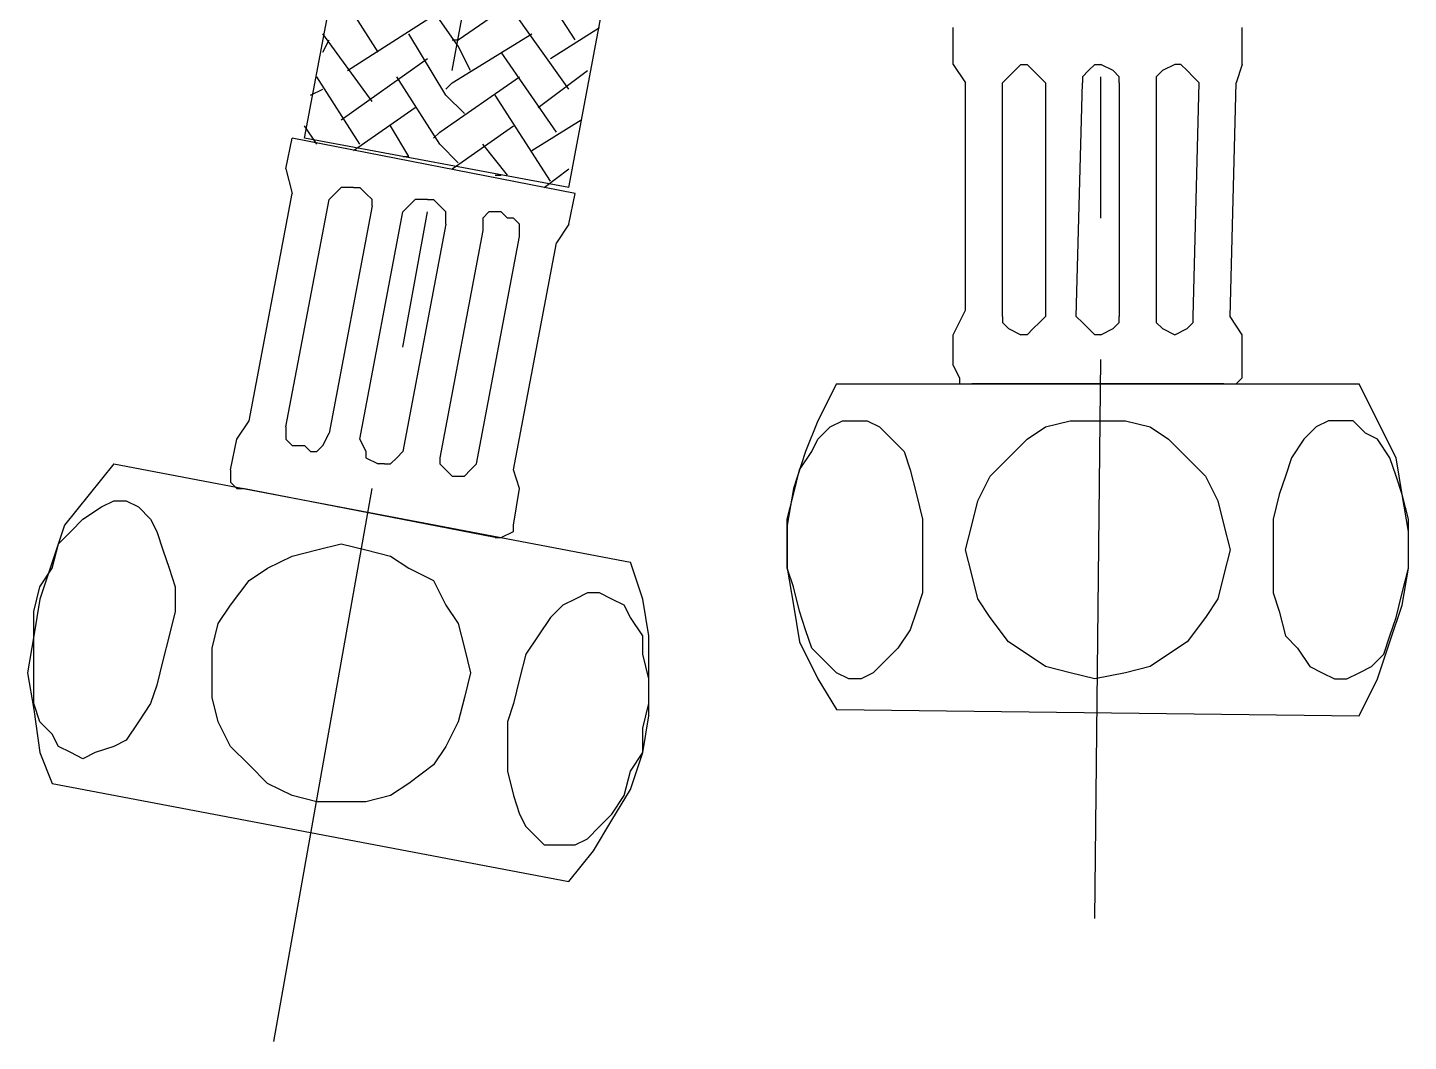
# Model space of a CAD drawing. Header units: millimetres. Extents: x 2041 to 2470, y 3885 to 4533.
# Drawn here: x 2082.7 to 2146, y 3889.1 to 3935.6 of the extents above; entities that cross this region are included whole.
import ezdxf

# ---------------------------------------------------------------- set-up
doc = ezdxf.new("R2010")
doc.units = ezdxf.units.MM

msp = doc.modelspace()

# ---------------------------------------------------------------- linework, layer by layer
for points in [[(2095.408, 3930.56), (2095.408, 3930.56), (2107.535, 3994.846), (2107.535, 3994.846)], [(2107.535, 3928.304), (2107.535, 3928.304), (2119.663, 3992.874), (2119.663, 3992.874)], [(2102.177, 3933.662), (2102.177, 3933.662), (2108.1, 3965.524), (2108.1, 3965.524)], [(2107.818, 3935.071), (2107.818, 3935.071), (2105.279, 3939.018), (2105.279, 3939.018)], [(2098.792, 3934.508), (2098.792, 3934.508), (2096.818, 3937.61), (2096.818, 3937.61)], [(2107.535, 3932.817), (2107.535, 3932.817), (2104.716, 3936.764), (2104.716, 3936.764)], [(2097.383, 3933.662), (2097.383, 3933.662), (2101.331, 3936.199), (2101.331, 3936.199)], [(2098.51, 3932.251), (2098.51, 3932.251), (2096.253, 3935.353), (2096.253, 3935.353)], [(2106.689, 3934.225), (2106.689, 3934.225), (2108.946, 3935.636), (2108.946, 3935.636)], [(2125.163, 3933.945), (2125.163, 3933.945), (2125.163, 3935.638), (2125.163, 3935.638)], [(2138.419, 3933.945), (2138.419, 3933.945), (2138.419, 3935.638), (2138.419, 3935.638)], [(2096.253, 3934.508), (2096.253, 3934.508), (2096.536, 3935.071), (2096.536, 3935.071)], [(2097.101, 3931.406), (2097.101, 3931.406), (2101.051, 3934.225), (2101.051, 3934.225)], [(2106.972, 3930.843), (2106.972, 3930.843), (2104.433, 3934.508), (2104.433, 3934.508)], [(2097.947, 3930.28), (2097.947, 3930.28), (2095.973, 3933.38), (2095.973, 3933.38)], [(2106.126, 3931.971), (2106.126, 3931.971), (2108.383, 3933.662), (2108.383, 3933.662)], [(2125.163, 3933.945), (2125.163, 3933.945), (2125.728, 3933.099), (2125.728, 3933.099)], [(2128.265, 3933.945), (2128.265, 3933.945), (2128.546, 3933.945), (2128.546, 3933.945)], [(2131.65, 3933.945), (2131.65, 3933.945), (2131.932, 3933.945), (2131.932, 3933.945)], [(2131.932, 3926.895), (2131.932, 3926.895), (2131.932, 3933.382), (2131.932, 3933.382)], [(2135.598, 3933.945), (2135.598, 3933.945), (2135.317, 3933.945), (2135.317, 3933.945)], [(2138.419, 3933.945), (2138.419, 3933.945), (2138.139, 3933.099), (2138.139, 3933.099)], [(2095.69, 3932.534), (2095.69, 3932.534), (2096.253, 3932.817), (2096.253, 3932.817)], [(2125.728, 3922.667), (2125.728, 3922.667), (2125.728, 3933.099), (2125.728, 3933.099)], [(2127.42, 3922.384), (2127.42, 3922.384), (2127.42, 3933.099), (2127.42, 3933.099)], [(2129.396, 3933.099), (2129.396, 3933.099), (2129.396, 3922.384), (2129.396, 3922.384)], [(2130.804, 3922.384), (2130.804, 3922.384), (2131.087, 3933.099), (2131.087, 3933.099)], [(2132.778, 3933.099), (2132.778, 3933.099), (2132.778, 3922.384), (2132.778, 3922.384)], [(2134.471, 3933.099), (2134.471, 3933.099), (2134.471, 3922.384), (2134.471, 3922.384)], [(2136.163, 3922.384), (2136.163, 3922.384), (2136.445, 3933.099), (2136.445, 3933.099)], [(2137.854, 3922.384), (2137.854, 3922.384), (2138.139, 3933.099), (2138.139, 3933.099)], [(2106.689, 3928.588), (2106.689, 3928.588), (2104.153, 3932.534), (2104.153, 3932.534)], [(2097.664, 3929.997), (2097.664, 3929.997), (2100.485, 3931.971), (2100.485, 3931.971)], [(2095.973, 3930.28), (2095.973, 3930.28), (2095.408, 3931.125), (2095.408, 3931.125)], [(2100.203, 3929.715), (2100.203, 3929.715), (2099.355, 3931.125), (2099.355, 3931.125)], [(2102.177, 3929.149), (2102.177, 3929.149), (2104.998, 3931.125), (2104.998, 3931.125)], [(2105.844, 3929.997), (2105.844, 3929.997), (2108.1, 3931.406), (2108.1, 3931.406)], [(2094.562, 3929.149), (2094.562, 3929.149), (2094.845, 3930.56), (2094.845, 3930.56)], [(2107.818, 3928.023), (2107.818, 3928.023), (2094.845, 3930.56), (2094.845, 3930.56)], [(2107.535, 3928.304), (2107.535, 3928.304), (2095.408, 3930.56), (2095.408, 3930.56)], [(2104.716, 3928.869), (2104.716, 3928.869), (2103.587, 3930.28), (2103.587, 3930.28)], [(2099.92, 3929.715), (2099.92, 3929.715), (2100.203, 3929.715), (2100.203, 3929.715)], [(2094.562, 3929.149), (2094.562, 3929.149), (2094.845, 3928.023), (2094.845, 3928.023)], [(2106.407, 3928.304), (2106.407, 3928.304), (2107.535, 3929.149), (2107.535, 3929.149)], [(2097.664, 3928.304), (2097.664, 3928.304), (2097.947, 3928.304), (2097.947, 3928.304)], [(2104.153, 3928.869), (2104.153, 3928.869), (2104.433, 3928.869), (2104.433, 3928.869)], [(2092.869, 3917.591), (2092.869, 3917.591), (2094.845, 3928.023), (2094.845, 3928.023)], [(2094.562, 3917.309), (2094.562, 3917.309), (2096.536, 3927.741), (2096.536, 3927.741)], [(2101.051, 3927.741), (2101.051, 3927.741), (2101.331, 3927.741), (2101.331, 3927.741)], [(2107.535, 3926.613), (2107.535, 3926.613), (2107.818, 3928.023), (2107.818, 3928.023)], [(2098.51, 3927.458), (2098.51, 3927.458), (2096.536, 3917.026), (2096.536, 3917.026)], [(2097.947, 3916.746), (2097.947, 3916.746), (2099.92, 3927.178), (2099.92, 3927.178)], [(2099.92, 3920.974), (2099.92, 3920.974), (2101.051, 3927.178), (2101.051, 3927.178)], [(2104.716, 3926.895), (2104.716, 3926.895), (2104.433, 3927.178), (2104.433, 3927.178)], [(2101.896, 3926.613), (2101.896, 3926.613), (2099.92, 3916.18), (2099.92, 3916.18)], [(2107.535, 3926.613), (2107.535, 3926.613), (2106.972, 3925.767), (2106.972, 3925.767)], [(2103.587, 3926.332), (2103.587, 3926.332), (2101.612, 3915.898), (2101.612, 3915.898)], [(2103.307, 3915.617), (2103.307, 3915.617), (2105.279, 3926.047), (2105.279, 3926.047)], [(2104.998, 3915.335), (2104.998, 3915.335), (2106.972, 3925.767), (2106.972, 3925.767)], [(2125.163, 3921.539), (2125.163, 3921.539), (2125.728, 3922.667), (2125.728, 3922.667)], [(2138.419, 3921.539), (2138.419, 3921.539), (2137.854, 3922.384), (2137.854, 3922.384)], [(2125.163, 3920.13), (2125.163, 3920.13), (2125.163, 3921.539), (2125.163, 3921.539)], [(2128.546, 3921.539), (2128.546, 3921.539), (2128.265, 3921.539), (2128.265, 3921.539)], [(2131.932, 3921.539), (2131.932, 3921.539), (2131.65, 3921.539), (2131.65, 3921.539)], [(2138.419, 3919.845), (2138.419, 3919.845), (2138.419, 3921.539), (2138.419, 3921.539)], [(2131.65, 3894.753), (2131.65, 3894.753), (2131.932, 3920.411), (2131.932, 3920.411)], [(2119.803, 3919.284), (2119.803, 3919.284), (2143.777, 3919.284), (2143.777, 3919.284)], [(2137.573, 3919.284), (2137.573, 3919.284), (2126.009, 3919.284), (2126.009, 3919.284)], [(2092.306, 3916.746), (2092.306, 3916.746), (2092.869, 3917.591), (2092.869, 3917.591)], [(2092.023, 3915.335), (2092.023, 3915.335), (2092.306, 3916.746), (2092.306, 3916.746)], [(2095.69, 3916.18), (2095.69, 3916.18), (2095.408, 3916.463), (2095.408, 3916.463)], [(2086.665, 3915.617), (2086.665, 3915.617), (2110.357, 3911.105), (2110.357, 3911.105)], [(2099.075, 3915.617), (2099.075, 3915.617), (2098.792, 3915.617), (2098.792, 3915.617)], [(2102.177, 3915.052), (2102.177, 3915.052), (2102.457, 3915.052), (2102.457, 3915.052)], [(2105.279, 3914.489), (2105.279, 3914.489), (2104.998, 3915.335), (2104.998, 3915.335)], [(2104.153, 3912.233), (2104.153, 3912.233), (2092.588, 3914.489), (2092.588, 3914.489)], [(2093.999, 3889.112), (2093.999, 3889.112), (2098.51, 3914.489), (2098.51, 3914.489)], [(2104.998, 3912.798), (2104.998, 3912.798), (2105.279, 3914.489), (2105.279, 3914.489)], [(2119.803, 3904.34), (2119.803, 3904.34), (2143.777, 3904.057), (2143.777, 3904.057)], [(2083.845, 3900.955), (2083.845, 3900.955), (2107.535, 3896.444), (2107.535, 3896.444)]]:
    msp.add_open_spline(points, degree=3)
for points, knots in [([(2103.022, 3933.662), (2103.022, 3933.662), (2102.457, 3934.79), (2102.457, 3934.79), (2102.457, 3934.79), (2102.457, 3934.79), (2100.485, 3937.61), (2100.485, 3937.61)], [0, 0, 0, 0, 0.5, 0.5, 0.5, 0.5, 1, 1, 1, 1]), ([(2102.177, 3935.071), (2102.177, 3935.071), (2102.457, 3935.071), (2102.457, 3935.071), (2102.457, 3935.071), (2102.457, 3935.071), (2106.126, 3937.61), (2106.126, 3937.61)], [0, 0, 0, 0, 0.5, 0.5, 0.5, 0.5, 1, 1, 1, 1]), ([(2102.742, 3931.688), (2102.742, 3931.688), (2101.896, 3932.534), (2101.896, 3932.534), (2101.896, 3932.534), (2101.896, 3932.534), (2100.203, 3935.353), (2100.203, 3935.353)], [0, 0, 0, 0, 0.5, 0.5, 0.5, 0.5, 1, 1, 1, 1]), ([(2101.896, 3932.817), (2101.896, 3932.817), (2102.177, 3933.097), (2102.177, 3933.097), (2102.177, 3933.097), (2102.177, 3933.097), (2105.844, 3935.353), (2105.844, 3935.353)], [0, 0, 0, 0, 0.5, 0.5, 0.5, 0.5, 1, 1, 1, 1]), ([(2102.457, 3929.434), (2102.457, 3929.434), (2101.612, 3930.28), (2101.612, 3930.28), (2101.612, 3930.28), (2101.612, 3930.28), (2099.64, 3933.38), (2099.64, 3933.38)], [0, 0, 0, 0, 0.5, 0.5, 0.5, 0.5, 1, 1, 1, 1]), ([(2101.331, 3930.56), (2101.331, 3930.56), (2101.612, 3930.843), (2101.612, 3930.843), (2101.612, 3930.843), (2101.612, 3930.843), (2105.279, 3933.38), (2105.279, 3933.38)], [0, 0, 0, 0, 0.5, 0.5, 0.5, 0.5, 1, 1, 1, 1]), ([(2128.265, 3933.945), (2128.265, 3933.945), (2127.985, 3933.662), (2127.985, 3933.662), (2127.985, 3933.662), (2127.985, 3933.662), (2127.7, 3933.382), (2127.7, 3933.382), (2127.7, 3933.382), (2127.7, 3933.382), (2127.42, 3933.099), (2127.42, 3933.099)], [0, 0, 0, 0, 0.333333, 0.333333, 0.333333, 0.333333, 0.666667, 0.666667, 0.666667, 0.666667, 1, 1, 1, 1]), ([(2129.396, 3933.099), (2129.396, 3933.099), (2129.111, 3933.382), (2129.111, 3933.382), (2129.111, 3933.382), (2129.111, 3933.382), (2128.83, 3933.662), (2128.83, 3933.662), (2128.83, 3933.662), (2128.83, 3933.662), (2128.546, 3933.945), (2128.546, 3933.945)], [0, 0, 0, 0, 0.333333, 0.333333, 0.333333, 0.333333, 0.666667, 0.666667, 0.666667, 0.666667, 1, 1, 1, 1]), ([(2131.65, 3933.945), (2131.65, 3933.945), (2131.367, 3933.662), (2131.367, 3933.662), (2131.367, 3933.662), (2131.367, 3933.662), (2131.087, 3933.382), (2131.087, 3933.382), (2131.087, 3933.382), (2131.087, 3933.382), (2131.087, 3933.099), (2131.087, 3933.099)], [0, 0, 0, 0, 0.333333, 0.333333, 0.333333, 0.333333, 0.666667, 0.666667, 0.666667, 0.666667, 1, 1, 1, 1]), ([(2132.778, 3933.099), (2132.778, 3933.099), (2132.778, 3933.382), (2132.778, 3933.382), (2132.778, 3933.382), (2132.778, 3933.382), (2132.496, 3933.662), (2132.496, 3933.662), (2132.496, 3933.662), (2132.496, 3933.662), (2131.932, 3933.945), (2131.932, 3933.945)], [0, 0, 0, 0, 0.333333, 0.333333, 0.333333, 0.333333, 0.666667, 0.666667, 0.666667, 0.666667, 1, 1, 1, 1]), ([(2135.317, 3933.945), (2135.317, 3933.945), (2134.752, 3933.662), (2134.752, 3933.662), (2134.752, 3933.662), (2134.752, 3933.662), (2134.471, 3933.382), (2134.471, 3933.382), (2134.471, 3933.382), (2134.471, 3933.382), (2134.471, 3933.099), (2134.471, 3933.099)], [0, 0, 0, 0, 0.333333, 0.333333, 0.333333, 0.333333, 0.666667, 0.666667, 0.666667, 0.666667, 1, 1, 1, 1]), ([(2136.445, 3933.099), (2136.445, 3933.099), (2136.163, 3933.382), (2136.163, 3933.382), (2136.163, 3933.382), (2136.163, 3933.382), (2135.882, 3933.662), (2135.882, 3933.662), (2135.882, 3933.662), (2135.882, 3933.662), (2135.598, 3933.945), (2135.598, 3933.945)], [0, 0, 0, 0, 0.333333, 0.333333, 0.333333, 0.333333, 0.666667, 0.666667, 0.666667, 0.666667, 1, 1, 1, 1]), ([(2097.664, 3928.304), (2097.664, 3928.304), (2097.101, 3928.304), (2097.101, 3928.304), (2097.101, 3928.304), (2097.101, 3928.304), (2096.818, 3928.023), (2096.818, 3928.023), (2096.818, 3928.023), (2096.818, 3928.023), (2096.536, 3927.741), (2096.536, 3927.741)], [0, 0, 0, 0, 0.333333, 0.333333, 0.333333, 0.333333, 0.666667, 0.666667, 0.666667, 0.666667, 1, 1, 1, 1]), ([(2098.51, 3927.458), (2098.51, 3927.458), (2098.51, 3927.741), (2098.51, 3927.741), (2098.51, 3927.741), (2098.51, 3927.741), (2098.229, 3928.023), (2098.229, 3928.023), (2098.229, 3928.023), (2098.229, 3928.023), (2097.947, 3928.304), (2097.947, 3928.304)], [0, 0, 0, 0, 0.333333, 0.333333, 0.333333, 0.333333, 0.666667, 0.666667, 0.666667, 0.666667, 1, 1, 1, 1]), ([(2101.051, 3927.741), (2101.051, 3927.741), (2100.485, 3927.741), (2100.485, 3927.741), (2100.485, 3927.741), (2100.485, 3927.741), (2100.203, 3927.458), (2100.203, 3927.458), (2100.203, 3927.458), (2100.203, 3927.458), (2099.92, 3927.178), (2099.92, 3927.178)], [0, 0, 0, 0, 0.333333, 0.333333, 0.333333, 0.333333, 0.666667, 0.666667, 0.666667, 0.666667, 1, 1, 1, 1]), ([(2101.896, 3926.613), (2101.896, 3926.613), (2101.896, 3927.178), (2101.896, 3927.178), (2101.896, 3927.178), (2101.896, 3927.178), (2101.612, 3927.458), (2101.612, 3927.458), (2101.612, 3927.458), (2101.612, 3927.458), (2101.331, 3927.741), (2101.331, 3927.741)], [0, 0, 0, 0, 0.333333, 0.333333, 0.333333, 0.333333, 0.666667, 0.666667, 0.666667, 0.666667, 1, 1, 1, 1]), ([(2104.433, 3927.178), (2104.433, 3927.178), (2103.868, 3927.178), (2103.868, 3927.178), (2103.868, 3927.178), (2103.868, 3927.178), (2103.587, 3926.895), (2103.587, 3926.895), (2103.587, 3926.895), (2103.587, 3926.895), (2103.587, 3926.332), (2103.587, 3926.332)], [0, 0, 0, 0, 0.333333, 0.333333, 0.333333, 0.333333, 0.666667, 0.666667, 0.666667, 0.666667, 1, 1, 1, 1]), ([(2105.279, 3926.047), (2105.279, 3926.047), (2105.279, 3926.613), (2105.279, 3926.613), (2105.279, 3926.613), (2105.279, 3926.613), (2104.998, 3926.895), (2104.998, 3926.895), (2104.998, 3926.895), (2104.998, 3926.895), (2104.716, 3926.895), (2104.716, 3926.895)], [0, 0, 0, 0, 0.333333, 0.333333, 0.333333, 0.333333, 0.666667, 0.666667, 0.666667, 0.666667, 1, 1, 1, 1]), ([(2127.42, 3922.384), (2127.42, 3922.384), (2127.42, 3922.102), (2127.42, 3922.102), (2127.42, 3922.102), (2127.42, 3922.102), (2127.7, 3921.821), (2127.7, 3921.821), (2127.7, 3921.821), (2127.7, 3921.821), (2128.265, 3921.539), (2128.265, 3921.539)], [0, 0, 0, 0, 0.333333, 0.333333, 0.333333, 0.333333, 0.666667, 0.666667, 0.666667, 0.666667, 1, 1, 1, 1]), ([(2128.546, 3921.539), (2128.546, 3921.539), (2128.83, 3921.821), (2128.83, 3921.821), (2128.83, 3921.821), (2128.83, 3921.821), (2129.111, 3922.102), (2129.111, 3922.102), (2129.111, 3922.102), (2129.111, 3922.102), (2129.396, 3922.384), (2129.396, 3922.384)], [0, 0, 0, 0, 0.333333, 0.333333, 0.333333, 0.333333, 0.666667, 0.666667, 0.666667, 0.666667, 1, 1, 1, 1]), ([(2130.804, 3922.384), (2130.804, 3922.384), (2131.087, 3922.102), (2131.087, 3922.102), (2131.087, 3922.102), (2131.087, 3922.102), (2131.367, 3921.821), (2131.367, 3921.821), (2131.367, 3921.821), (2131.367, 3921.821), (2131.65, 3921.539), (2131.65, 3921.539)], [0, 0, 0, 0, 0.333333, 0.333333, 0.333333, 0.333333, 0.666667, 0.666667, 0.666667, 0.666667, 1, 1, 1, 1]), ([(2131.932, 3921.539), (2131.932, 3921.539), (2132.496, 3921.821), (2132.496, 3921.821), (2132.496, 3921.821), (2132.496, 3921.821), (2132.778, 3922.102), (2132.778, 3922.102), (2132.778, 3922.102), (2132.778, 3922.102), (2132.778, 3922.384), (2132.778, 3922.384)], [0, 0, 0, 0, 0.333333, 0.333333, 0.333333, 0.333333, 0.666667, 0.666667, 0.666667, 0.666667, 1, 1, 1, 1]), ([(2134.471, 3922.384), (2134.471, 3922.384), (2134.471, 3922.102), (2134.471, 3922.102), (2134.471, 3922.102), (2134.471, 3922.102), (2134.752, 3921.821), (2134.752, 3921.821), (2134.752, 3921.821), (2134.752, 3921.821), (2135.317, 3921.539), (2135.317, 3921.539)], [0, 0, 0, 0, 0.333333, 0.333333, 0.333333, 0.333333, 0.666667, 0.666667, 0.666667, 0.666667, 1, 1, 1, 1]), ([(2135.317, 3921.539), (2135.317, 3921.539), (2135.882, 3921.821), (2135.882, 3921.821), (2135.882, 3921.821), (2135.882, 3921.821), (2136.163, 3922.102), (2136.163, 3922.102), (2136.163, 3922.102), (2136.163, 3922.102), (2136.163, 3922.384), (2136.163, 3922.384)], [0, 0, 0, 0, 0.333333, 0.333333, 0.333333, 0.333333, 0.666667, 0.666667, 0.666667, 0.666667, 1, 1, 1, 1]), ([(2125.163, 3920.13), (2125.163, 3920.13), (2125.444, 3919.565), (2125.444, 3919.565), (2125.444, 3919.565), (2125.444, 3919.565), (2125.444, 3919.284), (2125.444, 3919.284), (2125.444, 3919.284), (2125.444, 3919.284), (2126.009, 3919.284), (2126.009, 3919.284)], [0, 0, 0, 0, 0.333333, 0.333333, 0.333333, 0.333333, 0.666667, 0.666667, 0.666667, 0.666667, 1, 1, 1, 1]), ([(2137.573, 3919.284), (2137.573, 3919.284), (2138.139, 3919.284), (2138.139, 3919.284), (2138.139, 3919.284), (2138.139, 3919.284), (2138.419, 3919.565), (2138.419, 3919.565), (2138.419, 3919.565), (2138.419, 3919.565), (2138.419, 3919.845), (2138.419, 3919.845)], [0, 0, 0, 0, 0.333333, 0.333333, 0.333333, 0.333333, 0.666667, 0.666667, 0.666667, 0.666667, 1, 1, 1, 1]), ([(2119.803, 3919.284), (2119.803, 3919.284), (2118.957, 3917.591), (2118.957, 3917.591), (2118.957, 3917.591), (2118.957, 3917.591), (2118.392, 3916.182), (2118.392, 3916.182), (2118.392, 3916.182), (2118.392, 3916.182), (2117.831, 3914.491), (2117.831, 3914.491), (2117.831, 3914.491), (2117.831, 3914.491), (2117.547, 3912.798), (2117.547, 3912.798), (2117.547, 3912.798), (2117.547, 3912.798), (2117.547, 3910.824), (2117.547, 3910.824), (2117.547, 3910.824), (2117.547, 3910.824), (2117.831, 3909.133), (2117.831, 3909.133), (2117.831, 3909.133), (2117.831, 3909.133), (2118.112, 3907.442), (2118.112, 3907.442), (2118.112, 3907.442), (2118.112, 3907.442), (2118.957, 3905.748), (2118.957, 3905.748), (2118.957, 3905.748), (2118.957, 3905.748), (2119.803, 3904.34), (2119.803, 3904.34)], [0, 0, 0, 0, 0.111111, 0.111111, 0.111111, 0.111111, 0.222222, 0.222222, 0.222222, 0.222222, 0.333333, 0.333333, 0.333333, 0.333333, 0.444444, 0.444444, 0.444444, 0.444444, 0.555556, 0.555556, 0.555556, 0.555556, 0.666667, 0.666667, 0.666667, 0.666667, 0.777778, 0.777778, 0.777778, 0.777778, 0.888889, 0.888889, 0.888889, 0.888889, 1, 1, 1, 1]), ([(2143.777, 3904.057), (2143.777, 3904.057), (2144.625, 3905.748), (2144.625, 3905.748), (2144.625, 3905.748), (2144.625, 3905.748), (2145.188, 3907.442), (2145.188, 3907.442), (2145.188, 3907.442), (2145.188, 3907.442), (2145.751, 3909.133), (2145.751, 3909.133), (2145.751, 3909.133), (2145.751, 3909.133), (2146.034, 3910.824), (2146.034, 3910.824), (2146.034, 3910.824), (2146.034, 3910.824), (2146.034, 3912.515), (2146.034, 3912.515), (2146.034, 3912.515), (2146.034, 3912.515), (2145.751, 3914.207), (2145.751, 3914.207), (2145.751, 3914.207), (2145.751, 3914.207), (2145.471, 3915.9), (2145.471, 3915.9), (2145.471, 3915.9), (2145.471, 3915.9), (2144.625, 3917.591), (2144.625, 3917.591), (2144.625, 3917.591), (2144.625, 3917.591), (2143.777, 3919.284), (2143.777, 3919.284)], [0, 0, 0, 0, 0.111111, 0.111111, 0.111111, 0.111111, 0.222222, 0.222222, 0.222222, 0.222222, 0.333333, 0.333333, 0.333333, 0.333333, 0.444444, 0.444444, 0.444444, 0.444444, 0.555556, 0.555556, 0.555556, 0.555556, 0.666667, 0.666667, 0.666667, 0.666667, 0.777778, 0.777778, 0.777778, 0.777778, 0.888889, 0.888889, 0.888889, 0.888889, 1, 1, 1, 1]), ([(2120.651, 3917.591), (2120.651, 3917.591), (2120.088, 3917.591), (2120.088, 3917.591), (2120.088, 3917.591), (2120.088, 3917.591), (2119.522, 3917.309), (2119.522, 3917.309), (2119.522, 3917.309), (2119.522, 3917.309), (2118.957, 3916.746), (2118.957, 3916.746), (2118.957, 3916.746), (2118.957, 3916.746), (2118.677, 3916.182), (2118.677, 3916.182), (2118.677, 3916.182), (2118.677, 3916.182), (2118.112, 3915.337), (2118.112, 3915.337), (2118.112, 3915.337), (2118.112, 3915.337), (2117.831, 3914.207), (2117.831, 3914.207), (2117.831, 3914.207), (2117.831, 3914.207), (2117.547, 3913.08), (2117.547, 3913.08), (2117.547, 3913.08), (2117.547, 3913.08), (2117.547, 3911.952), (2117.547, 3911.952), (2117.547, 3911.952), (2117.547, 3911.952), (2117.547, 3910.824), (2117.547, 3910.824), (2117.547, 3910.824), (2117.547, 3910.824), (2117.831, 3909.978), (2117.831, 3909.978), (2117.831, 3909.978), (2117.831, 3909.978), (2118.112, 3908.85), (2118.112, 3908.85), (2118.112, 3908.85), (2118.112, 3908.85), (2118.392, 3908.005), (2118.392, 3908.005), (2118.392, 3908.005), (2118.392, 3908.005), (2118.677, 3907.159), (2118.677, 3907.159), (2118.677, 3907.159), (2118.677, 3907.159), (2119.242, 3906.594), (2119.242, 3906.594), (2119.242, 3906.594), (2119.242, 3906.594), (2119.803, 3906.031), (2119.803, 3906.031), (2119.803, 3906.031), (2119.803, 3906.031), (2120.368, 3905.748), (2120.368, 3905.748), (2120.368, 3905.748), (2120.368, 3905.748), (2120.933, 3905.748), (2120.933, 3905.748), (2120.933, 3905.748), (2120.933, 3905.748), (2121.496, 3906.031), (2121.496, 3906.031), (2121.496, 3906.031), (2121.496, 3906.031), (2122.061, 3906.594), (2122.061, 3906.594), (2122.061, 3906.594), (2122.061, 3906.594), (2122.624, 3907.159), (2122.624, 3907.159), (2122.624, 3907.159), (2122.624, 3907.159), (2123.19, 3908.005), (2123.19, 3908.005), (2123.19, 3908.005), (2123.19, 3908.005), (2123.47, 3908.85), (2123.47, 3908.85), (2123.47, 3908.85), (2123.47, 3908.85), (2123.753, 3909.696), (2123.753, 3909.696), (2123.753, 3909.696), (2123.753, 3909.696), (2123.753, 3910.824), (2123.753, 3910.824), (2123.753, 3910.824), (2123.753, 3910.824), (2123.753, 3911.952), (2123.753, 3911.952), (2123.753, 3911.952), (2123.753, 3911.952), (2123.753, 3913.08), (2123.753, 3913.08), (2123.753, 3913.08), (2123.753, 3913.08), (2123.47, 3914.207), (2123.47, 3914.207), (2123.47, 3914.207), (2123.47, 3914.207), (2123.19, 3915.337), (2123.19, 3915.337), (2123.19, 3915.337), (2123.19, 3915.337), (2122.907, 3916.182), (2122.907, 3916.182), (2122.907, 3916.182), (2122.907, 3916.182), (2122.344, 3916.746), (2122.344, 3916.746), (2122.344, 3916.746), (2122.344, 3916.746), (2121.779, 3917.309), (2121.779, 3917.309), (2121.779, 3917.309), (2121.779, 3917.309), (2121.214, 3917.591), (2121.214, 3917.591), (2121.214, 3917.591), (2121.214, 3917.591), (2120.651, 3917.591), (2120.651, 3917.591)], [0, 0, 0, 0, 0.030303, 0.030303, 0.030303, 0.030303, 0.060606, 0.060606, 0.060606, 0.060606, 0.090909, 0.090909, 0.090909, 0.090909, 0.121212, 0.121212, 0.121212, 0.121212, 0.151515, 0.151515, 0.151515, 0.151515, 0.181818, 0.181818, 0.181818, 0.181818, 0.212121, 0.212121, 0.212121, 0.212121, 0.242424, 0.242424, 0.242424, 0.242424, 0.272727, 0.272727, 0.272727, 0.272727, 0.30303, 0.30303, 0.30303, 0.30303, 0.333333, 0.333333, 0.333333, 0.333333, 0.363636, 0.363636, 0.363636, 0.363636, 0.393939, 0.393939, 0.393939, 0.393939, 0.424242, 0.424242, 0.424242, 0.424242, 0.454545, 0.454545, 0.454545, 0.454545, 0.484848, 0.484848, 0.484848, 0.484848, 0.515152, 0.515152, 0.515152, 0.515152, 0.545455, 0.545455, 0.545455, 0.545455, 0.575758, 0.575758, 0.575758, 0.575758, 0.606061, 0.606061, 0.606061, 0.606061, 0.636364, 0.636364, 0.636364, 0.636364, 0.666667, 0.666667, 0.666667, 0.666667, 0.69697, 0.69697, 0.69697, 0.69697, 0.727273, 0.727273, 0.727273, 0.727273, 0.757576, 0.757576, 0.757576, 0.757576, 0.787879, 0.787879, 0.787879, 0.787879, 0.818182, 0.818182, 0.818182, 0.818182, 0.848485, 0.848485, 0.848485, 0.848485, 0.878788, 0.878788, 0.878788, 0.878788, 0.909091, 0.909091, 0.909091, 0.909091, 0.939394, 0.939394, 0.939394, 0.939394, 0.969697, 0.969697, 0.969697, 0.969697, 1, 1, 1, 1]), ([(2137.854, 3911.67), (2137.854, 3911.67), (2137.573, 3912.798), (2137.573, 3912.798), (2137.573, 3912.798), (2137.573, 3912.798), (2137.291, 3913.926), (2137.291, 3913.926), (2137.291, 3913.926), (2137.291, 3913.926), (2136.728, 3915.052), (2136.728, 3915.052), (2136.728, 3915.052), (2136.728, 3915.052), (2135.882, 3915.9), (2135.882, 3915.9), (2135.882, 3915.9), (2135.882, 3915.9), (2135.034, 3916.746), (2135.034, 3916.746), (2135.034, 3916.746), (2135.034, 3916.746), (2134.189, 3917.309), (2134.189, 3917.309), (2134.189, 3917.309), (2134.189, 3917.309), (2133.061, 3917.591), (2133.061, 3917.591), (2133.061, 3917.591), (2133.061, 3917.591), (2131.65, 3917.591), (2131.65, 3917.591), (2131.65, 3917.591), (2131.65, 3917.591), (2130.522, 3917.591), (2130.522, 3917.591), (2130.522, 3917.591), (2130.522, 3917.591), (2129.396, 3917.309), (2129.396, 3917.309), (2129.396, 3917.309), (2129.396, 3917.309), (2128.546, 3916.746), (2128.546, 3916.746), (2128.546, 3916.746), (2128.546, 3916.746), (2127.7, 3915.9), (2127.7, 3915.9), (2127.7, 3915.9), (2127.7, 3915.9), (2126.855, 3915.052), (2126.855, 3915.052), (2126.855, 3915.052), (2126.855, 3915.052), (2126.292, 3913.926), (2126.292, 3913.926), (2126.292, 3913.926), (2126.292, 3913.926), (2126.009, 3912.798), (2126.009, 3912.798), (2126.009, 3912.798), (2126.009, 3912.798), (2125.728, 3911.67), (2125.728, 3911.67), (2125.728, 3911.67), (2125.728, 3911.67), (2126.009, 3910.542), (2126.009, 3910.542), (2126.009, 3910.542), (2126.009, 3910.542), (2126.292, 3909.415), (2126.292, 3909.415), (2126.292, 3909.415), (2126.292, 3909.415), (2126.855, 3908.57), (2126.855, 3908.57), (2126.855, 3908.57), (2126.855, 3908.57), (2127.7, 3907.442), (2127.7, 3907.442), (2127.7, 3907.442), (2127.7, 3907.442), (2128.546, 3906.876), (2128.546, 3906.876), (2128.546, 3906.876), (2128.546, 3906.876), (2129.396, 3906.313), (2129.396, 3906.313), (2129.396, 3906.313), (2129.396, 3906.313), (2130.522, 3906.031), (2130.522, 3906.031), (2130.522, 3906.031), (2130.522, 3906.031), (2131.65, 3905.748), (2131.65, 3905.748), (2131.65, 3905.748), (2131.65, 3905.748), (2133.061, 3906.031), (2133.061, 3906.031), (2133.061, 3906.031), (2133.061, 3906.031), (2134.189, 3906.313), (2134.189, 3906.313), (2134.189, 3906.313), (2134.189, 3906.313), (2135.034, 3906.876), (2135.034, 3906.876), (2135.034, 3906.876), (2135.034, 3906.876), (2135.882, 3907.442), (2135.882, 3907.442), (2135.882, 3907.442), (2135.882, 3907.442), (2136.728, 3908.57), (2136.728, 3908.57), (2136.728, 3908.57), (2136.728, 3908.57), (2137.291, 3909.415), (2137.291, 3909.415), (2137.291, 3909.415), (2137.291, 3909.415), (2137.573, 3910.542), (2137.573, 3910.542), (2137.573, 3910.542), (2137.573, 3910.542), (2137.854, 3911.67), (2137.854, 3911.67)], [0, 0, 0, 0, 0.03125, 0.03125, 0.03125, 0.03125, 0.0625, 0.0625, 0.0625, 0.0625, 0.09375, 0.09375, 0.09375, 0.09375, 0.125, 0.125, 0.125, 0.125, 0.15625, 0.15625, 0.15625, 0.15625, 0.1875, 0.1875, 0.1875, 0.1875, 0.21875, 0.21875, 0.21875, 0.21875, 0.25, 0.25, 0.25, 0.25, 0.28125, 0.28125, 0.28125, 0.28125, 0.3125, 0.3125, 0.3125, 0.3125, 0.34375, 0.34375, 0.34375, 0.34375, 0.375, 0.375, 0.375, 0.375, 0.40625, 0.40625, 0.40625, 0.40625, 0.4375, 0.4375, 0.4375, 0.4375, 0.46875, 0.46875, 0.46875, 0.46875, 0.5, 0.5, 0.5, 0.5, 0.53125, 0.53125, 0.53125, 0.53125, 0.5625, 0.5625, 0.5625, 0.5625, 0.59375, 0.59375, 0.59375, 0.59375, 0.625, 0.625, 0.625, 0.625, 0.65625, 0.65625, 0.65625, 0.65625, 0.6875, 0.6875, 0.6875, 0.6875, 0.71875, 0.71875, 0.71875, 0.71875, 0.75, 0.75, 0.75, 0.75, 0.78125, 0.78125, 0.78125, 0.78125, 0.8125, 0.8125, 0.8125, 0.8125, 0.84375, 0.84375, 0.84375, 0.84375, 0.875, 0.875, 0.875, 0.875, 0.90625, 0.90625, 0.90625, 0.90625, 0.9375, 0.9375, 0.9375, 0.9375, 0.96875, 0.96875, 0.96875, 0.96875, 1, 1, 1, 1]), ([(2142.932, 3917.591), (2142.932, 3917.591), (2143.497, 3917.591), (2143.497, 3917.591), (2143.497, 3917.591), (2143.497, 3917.591), (2144.06, 3917.028), (2144.06, 3917.028), (2144.06, 3917.028), (2144.06, 3917.028), (2144.625, 3916.746), (2144.625, 3916.746), (2144.625, 3916.746), (2144.625, 3916.746), (2145.188, 3915.9), (2145.188, 3915.9), (2145.188, 3915.9), (2145.188, 3915.9), (2145.471, 3915.052), (2145.471, 3915.052), (2145.471, 3915.052), (2145.471, 3915.052), (2145.751, 3914.207), (2145.751, 3914.207), (2145.751, 3914.207), (2145.751, 3914.207), (2146.034, 3913.08), (2146.034, 3913.08), (2146.034, 3913.08), (2146.034, 3913.08), (2146.034, 3911.952), (2146.034, 3911.952), (2146.034, 3911.952), (2146.034, 3911.952), (2146.034, 3910.824), (2146.034, 3910.824), (2146.034, 3910.824), (2146.034, 3910.824), (2145.751, 3909.696), (2145.751, 3909.696), (2145.751, 3909.696), (2145.751, 3909.696), (2145.471, 3908.57), (2145.471, 3908.57), (2145.471, 3908.57), (2145.471, 3908.57), (2145.188, 3907.722), (2145.188, 3907.722), (2145.188, 3907.722), (2145.188, 3907.722), (2144.906, 3906.876), (2144.906, 3906.876), (2144.906, 3906.876), (2144.906, 3906.876), (2144.343, 3906.313), (2144.343, 3906.313), (2144.343, 3906.313), (2144.343, 3906.313), (2143.777, 3906.031), (2143.777, 3906.031), (2143.777, 3906.031), (2143.777, 3906.031), (2143.214, 3905.748), (2143.214, 3905.748), (2143.214, 3905.748), (2143.214, 3905.748), (2142.649, 3905.748), (2142.649, 3905.748), (2142.649, 3905.748), (2142.649, 3905.748), (2142.086, 3906.031), (2142.086, 3906.031), (2142.086, 3906.031), (2142.086, 3906.031), (2141.521, 3906.313), (2141.521, 3906.313), (2141.521, 3906.313), (2141.521, 3906.313), (2140.956, 3907.159), (2140.956, 3907.159), (2140.956, 3907.159), (2140.956, 3907.159), (2140.395, 3907.722), (2140.395, 3907.722), (2140.395, 3907.722), (2140.395, 3907.722), (2140.11, 3908.85), (2140.11, 3908.85), (2140.11, 3908.85), (2140.11, 3908.85), (2139.83, 3909.696), (2139.83, 3909.696), (2139.83, 3909.696), (2139.83, 3909.696), (2139.83, 3910.824), (2139.83, 3910.824), (2139.83, 3910.824), (2139.83, 3910.824), (2139.83, 3911.952), (2139.83, 3911.952), (2139.83, 3911.952), (2139.83, 3911.952), (2139.83, 3913.08), (2139.83, 3913.08), (2139.83, 3913.08), (2139.83, 3913.08), (2140.11, 3914.207), (2140.11, 3914.207), (2140.11, 3914.207), (2140.11, 3914.207), (2140.395, 3915.052), (2140.395, 3915.052), (2140.395, 3915.052), (2140.395, 3915.052), (2140.675, 3915.9), (2140.675, 3915.9), (2140.675, 3915.9), (2140.675, 3915.9), (2141.241, 3916.746), (2141.241, 3916.746), (2141.241, 3916.746), (2141.241, 3916.746), (2141.804, 3917.309), (2141.804, 3917.309), (2141.804, 3917.309), (2141.804, 3917.309), (2142.367, 3917.591), (2142.367, 3917.591), (2142.367, 3917.591), (2142.367, 3917.591), (2142.932, 3917.591), (2142.932, 3917.591)], [0, 0, 0, 0, 0.030303, 0.030303, 0.030303, 0.030303, 0.060606, 0.060606, 0.060606, 0.060606, 0.090909, 0.090909, 0.090909, 0.090909, 0.121212, 0.121212, 0.121212, 0.121212, 0.151515, 0.151515, 0.151515, 0.151515, 0.181818, 0.181818, 0.181818, 0.181818, 0.212121, 0.212121, 0.212121, 0.212121, 0.242424, 0.242424, 0.242424, 0.242424, 0.272727, 0.272727, 0.272727, 0.272727, 0.30303, 0.30303, 0.30303, 0.30303, 0.333333, 0.333333, 0.333333, 0.333333, 0.363636, 0.363636, 0.363636, 0.363636, 0.393939, 0.393939, 0.393939, 0.393939, 0.424242, 0.424242, 0.424242, 0.424242, 0.454545, 0.454545, 0.454545, 0.454545, 0.484848, 0.484848, 0.484848, 0.484848, 0.515152, 0.515152, 0.515152, 0.515152, 0.545455, 0.545455, 0.545455, 0.545455, 0.575758, 0.575758, 0.575758, 0.575758, 0.606061, 0.606061, 0.606061, 0.606061, 0.636364, 0.636364, 0.636364, 0.636364, 0.666667, 0.666667, 0.666667, 0.666667, 0.69697, 0.69697, 0.69697, 0.69697, 0.727273, 0.727273, 0.727273, 0.727273, 0.757576, 0.757576, 0.757576, 0.757576, 0.787879, 0.787879, 0.787879, 0.787879, 0.818182, 0.818182, 0.818182, 0.818182, 0.848485, 0.848485, 0.848485, 0.848485, 0.878788, 0.878788, 0.878788, 0.878788, 0.909091, 0.909091, 0.909091, 0.909091, 0.939394, 0.939394, 0.939394, 0.939394, 0.969697, 0.969697, 0.969697, 0.969697, 1, 1, 1, 1]), ([(2094.562, 3917.309), (2094.562, 3917.309), (2094.562, 3916.746), (2094.562, 3916.746), (2094.562, 3916.746), (2094.562, 3916.746), (2094.845, 3916.463), (2094.845, 3916.463), (2094.845, 3916.463), (2094.845, 3916.463), (2095.408, 3916.463), (2095.408, 3916.463)], [0, 0, 0, 0, 0.333333, 0.333333, 0.333333, 0.333333, 0.666667, 0.666667, 0.666667, 0.666667, 1, 1, 1, 1]), ([(2095.69, 3916.18), (2095.69, 3916.18), (2095.973, 3916.18), (2095.973, 3916.18), (2095.973, 3916.18), (2095.973, 3916.18), (2096.253, 3916.463), (2096.253, 3916.463), (2096.253, 3916.463), (2096.253, 3916.463), (2096.536, 3917.026), (2096.536, 3917.026)], [0, 0, 0, 0, 0.333333, 0.333333, 0.333333, 0.333333, 0.666667, 0.666667, 0.666667, 0.666667, 1, 1, 1, 1]), ([(2097.947, 3916.746), (2097.947, 3916.746), (2098.229, 3916.18), (2098.229, 3916.18), (2098.229, 3916.18), (2098.229, 3916.18), (2098.229, 3915.898), (2098.229, 3915.898), (2098.229, 3915.898), (2098.229, 3915.898), (2098.792, 3915.617), (2098.792, 3915.617)], [0, 0, 0, 0, 0.333333, 0.333333, 0.333333, 0.333333, 0.666667, 0.666667, 0.666667, 0.666667, 1, 1, 1, 1]), ([(2099.075, 3915.617), (2099.075, 3915.617), (2099.355, 3915.617), (2099.355, 3915.617), (2099.355, 3915.617), (2099.355, 3915.617), (2099.64, 3915.898), (2099.64, 3915.898), (2099.64, 3915.898), (2099.64, 3915.898), (2099.92, 3916.18), (2099.92, 3916.18)], [0, 0, 0, 0, 0.333333, 0.333333, 0.333333, 0.333333, 0.666667, 0.666667, 0.666667, 0.666667, 1, 1, 1, 1]), ([(2101.612, 3915.898), (2101.612, 3915.898), (2101.612, 3915.617), (2101.612, 3915.617), (2101.612, 3915.617), (2101.612, 3915.617), (2101.896, 3915.335), (2101.896, 3915.335), (2101.896, 3915.335), (2101.896, 3915.335), (2102.177, 3915.052), (2102.177, 3915.052)], [0, 0, 0, 0, 0.333333, 0.333333, 0.333333, 0.333333, 0.666667, 0.666667, 0.666667, 0.666667, 1, 1, 1, 1]), ([(2086.665, 3915.617), (2086.665, 3915.617), (2085.536, 3914.207), (2085.536, 3914.207), (2085.536, 3914.207), (2085.536, 3914.207), (2084.408, 3912.798), (2084.408, 3912.798), (2084.408, 3912.798), (2084.408, 3912.798), (2083.845, 3911.105), (2083.845, 3911.105), (2083.845, 3911.105), (2083.845, 3911.105), (2083.28, 3909.413), (2083.28, 3909.413), (2083.28, 3909.413), (2083.28, 3909.413), (2083, 3907.722), (2083, 3907.722), (2083, 3907.722), (2083, 3907.722), (2082.715, 3906.031), (2082.715, 3906.031), (2082.715, 3906.031), (2082.715, 3906.031), (2083, 3904.34), (2083, 3904.34), (2083, 3904.34), (2083, 3904.34), (2083.28, 3902.364), (2083.28, 3902.364), (2083.28, 3902.364), (2083.28, 3902.364), (2083.845, 3900.955), (2083.845, 3900.955)], [0, 0, 0, 0, 0.111111, 0.111111, 0.111111, 0.111111, 0.222222, 0.222222, 0.222222, 0.222222, 0.333333, 0.333333, 0.333333, 0.333333, 0.444444, 0.444444, 0.444444, 0.444444, 0.555556, 0.555556, 0.555556, 0.555556, 0.666667, 0.666667, 0.666667, 0.666667, 0.777778, 0.777778, 0.777778, 0.777778, 0.888889, 0.888889, 0.888889, 0.888889, 1, 1, 1, 1]), ([(2092.023, 3915.335), (2092.023, 3915.335), (2092.023, 3914.772), (2092.023, 3914.772), (2092.023, 3914.772), (2092.023, 3914.772), (2092.306, 3914.489), (2092.306, 3914.489), (2092.306, 3914.489), (2092.306, 3914.489), (2092.588, 3914.489), (2092.588, 3914.489)], [0, 0, 0, 0, 0.333333, 0.333333, 0.333333, 0.333333, 0.666667, 0.666667, 0.666667, 0.666667, 1, 1, 1, 1]), ([(2102.457, 3915.052), (2102.457, 3915.052), (2102.742, 3915.052), (2102.742, 3915.052), (2102.742, 3915.052), (2102.742, 3915.052), (2103.022, 3915.335), (2103.022, 3915.335), (2103.022, 3915.335), (2103.022, 3915.335), (2103.307, 3915.617), (2103.307, 3915.617)], [0, 0, 0, 0, 0.333333, 0.333333, 0.333333, 0.333333, 0.666667, 0.666667, 0.666667, 0.666667, 1, 1, 1, 1]), ([(2087.23, 3913.926), (2087.23, 3913.926), (2086.665, 3913.926), (2086.665, 3913.926), (2086.665, 3913.926), (2086.665, 3913.926), (2086.102, 3913.644), (2086.102, 3913.644), (2086.102, 3913.644), (2086.102, 3913.644), (2085.254, 3913.078), (2085.254, 3913.078), (2085.254, 3913.078), (2085.254, 3913.078), (2084.691, 3912.515), (2084.691, 3912.515), (2084.691, 3912.515), (2084.691, 3912.515), (2084.126, 3911.95), (2084.126, 3911.95), (2084.126, 3911.95), (2084.126, 3911.95), (2083.845, 3910.824), (2083.845, 3910.824), (2083.845, 3910.824), (2083.845, 3910.824), (2083.28, 3909.978), (2083.28, 3909.978), (2083.28, 3909.978), (2083.28, 3909.978), (2083, 3908.848), (2083, 3908.848), (2083, 3908.848), (2083, 3908.848), (2083, 3907.722), (2083, 3907.722), (2083, 3907.722), (2083, 3907.722), (2083, 3906.596), (2083, 3906.596), (2083, 3906.596), (2083, 3906.596), (2083, 3905.466), (2083, 3905.466), (2083, 3905.466), (2083, 3905.466), (2083, 3904.62), (2083, 3904.62), (2083, 3904.62), (2083, 3904.62), (2083.28, 3903.774), (2083.28, 3903.774), (2083.28, 3903.774), (2083.28, 3903.774), (2083.845, 3903.209), (2083.845, 3903.209), (2083.845, 3903.209), (2083.845, 3903.209), (2084.126, 3902.648), (2084.126, 3902.648), (2084.126, 3902.648), (2084.126, 3902.648), (2084.691, 3902.364), (2084.691, 3902.364), (2084.691, 3902.364), (2084.691, 3902.364), (2085.254, 3902.083), (2085.254, 3902.083), (2085.254, 3902.083), (2085.254, 3902.083), (2085.819, 3902.364), (2085.819, 3902.364), (2085.819, 3902.364), (2085.819, 3902.364), (2086.665, 3902.648), (2086.665, 3902.648), (2086.665, 3902.648), (2086.665, 3902.648), (2087.23, 3902.929), (2087.23, 3902.929), (2087.23, 3902.929), (2087.23, 3902.929), (2087.793, 3903.774), (2087.793, 3903.774), (2087.793, 3903.774), (2087.793, 3903.774), (2088.356, 3904.62), (2088.356, 3904.62), (2088.356, 3904.62), (2088.356, 3904.62), (2088.638, 3905.466), (2088.638, 3905.466), (2088.638, 3905.466), (2088.638, 3905.466), (2088.921, 3906.596), (2088.921, 3906.596), (2088.921, 3906.596), (2088.921, 3906.596), (2089.202, 3907.722), (2089.202, 3907.722), (2089.202, 3907.722), (2089.202, 3907.722), (2089.486, 3908.848), (2089.486, 3908.848), (2089.486, 3908.848), (2089.486, 3908.848), (2089.486, 3909.978), (2089.486, 3909.978), (2089.486, 3909.978), (2089.486, 3909.978), (2089.202, 3910.824), (2089.202, 3910.824), (2089.202, 3910.824), (2089.202, 3910.824), (2088.921, 3911.67), (2088.921, 3911.67), (2088.921, 3911.67), (2088.921, 3911.67), (2088.638, 3912.515), (2088.638, 3912.515), (2088.638, 3912.515), (2088.638, 3912.515), (2088.356, 3913.078), (2088.356, 3913.078), (2088.356, 3913.078), (2088.356, 3913.078), (2087.793, 3913.644), (2087.793, 3913.644), (2087.793, 3913.644), (2087.793, 3913.644), (2087.23, 3913.926), (2087.23, 3913.926)], [0, 0, 0, 0, 0.030303, 0.030303, 0.030303, 0.030303, 0.060606, 0.060606, 0.060606, 0.060606, 0.090909, 0.090909, 0.090909, 0.090909, 0.121212, 0.121212, 0.121212, 0.121212, 0.151515, 0.151515, 0.151515, 0.151515, 0.181818, 0.181818, 0.181818, 0.181818, 0.212121, 0.212121, 0.212121, 0.212121, 0.242424, 0.242424, 0.242424, 0.242424, 0.272727, 0.272727, 0.272727, 0.272727, 0.30303, 0.30303, 0.30303, 0.30303, 0.333333, 0.333333, 0.333333, 0.333333, 0.363636, 0.363636, 0.363636, 0.363636, 0.393939, 0.393939, 0.393939, 0.393939, 0.424242, 0.424242, 0.424242, 0.424242, 0.454545, 0.454545, 0.454545, 0.454545, 0.484848, 0.484848, 0.484848, 0.484848, 0.515152, 0.515152, 0.515152, 0.515152, 0.545455, 0.545455, 0.545455, 0.545455, 0.575758, 0.575758, 0.575758, 0.575758, 0.606061, 0.606061, 0.606061, 0.606061, 0.636364, 0.636364, 0.636364, 0.636364, 0.666667, 0.666667, 0.666667, 0.666667, 0.69697, 0.69697, 0.69697, 0.69697, 0.727273, 0.727273, 0.727273, 0.727273, 0.757576, 0.757576, 0.757576, 0.757576, 0.787879, 0.787879, 0.787879, 0.787879, 0.818182, 0.818182, 0.818182, 0.818182, 0.848485, 0.848485, 0.848485, 0.848485, 0.878788, 0.878788, 0.878788, 0.878788, 0.909091, 0.909091, 0.909091, 0.909091, 0.939394, 0.939394, 0.939394, 0.939394, 0.969697, 0.969697, 0.969697, 0.969697, 1, 1, 1, 1]), ([(2104.153, 3912.233), (2104.153, 3912.233), (2104.433, 3912.233), (2104.433, 3912.233), (2104.433, 3912.233), (2104.433, 3912.233), (2104.998, 3912.515), (2104.998, 3912.515), (2104.998, 3912.515), (2104.998, 3912.515), (2104.998, 3912.798), (2104.998, 3912.798)], [0, 0, 0, 0, 0.333333, 0.333333, 0.333333, 0.333333, 0.666667, 0.666667, 0.666667, 0.666667, 1, 1, 1, 1]), ([(2103.022, 3906.031), (2103.022, 3906.031), (2102.742, 3907.157), (2102.742, 3907.157), (2102.742, 3907.157), (2102.742, 3907.157), (2102.457, 3908.287), (2102.457, 3908.287), (2102.457, 3908.287), (2102.457, 3908.287), (2101.896, 3909.133), (2101.896, 3909.133), (2101.896, 3909.133), (2101.896, 3909.133), (2101.331, 3910.259), (2101.331, 3910.259), (2101.331, 3910.259), (2101.331, 3910.259), (2100.203, 3910.824), (2100.203, 3910.824), (2100.203, 3910.824), (2100.203, 3910.824), (2099.355, 3911.387), (2099.355, 3911.387), (2099.355, 3911.387), (2099.355, 3911.387), (2098.229, 3911.67), (2098.229, 3911.67), (2098.229, 3911.67), (2098.229, 3911.67), (2097.101, 3911.95), (2097.101, 3911.95), (2097.101, 3911.95), (2097.101, 3911.95), (2095.973, 3911.67), (2095.973, 3911.67), (2095.973, 3911.67), (2095.973, 3911.67), (2094.845, 3911.387), (2094.845, 3911.387), (2094.845, 3911.387), (2094.845, 3911.387), (2093.714, 3910.824), (2093.714, 3910.824), (2093.714, 3910.824), (2093.714, 3910.824), (2092.869, 3910.259), (2092.869, 3910.259), (2092.869, 3910.259), (2092.869, 3910.259), (2092.023, 3909.133), (2092.023, 3909.133), (2092.023, 3909.133), (2092.023, 3909.133), (2091.458, 3908.287), (2091.458, 3908.287), (2091.458, 3908.287), (2091.458, 3908.287), (2091.177, 3907.157), (2091.177, 3907.157), (2091.177, 3907.157), (2091.177, 3907.157), (2091.177, 3906.031), (2091.177, 3906.031), (2091.177, 3906.031), (2091.177, 3906.031), (2091.177, 3904.901), (2091.177, 3904.901), (2091.177, 3904.901), (2091.177, 3904.901), (2091.458, 3903.774), (2091.458, 3903.774), (2091.458, 3903.774), (2091.458, 3903.774), (2092.023, 3902.648), (2092.023, 3902.648), (2092.023, 3902.648), (2092.023, 3902.648), (2092.869, 3901.801), (2092.869, 3901.801), (2092.869, 3901.801), (2092.869, 3901.801), (2093.714, 3900.955), (2093.714, 3900.955), (2093.714, 3900.955), (2093.714, 3900.955), (2094.845, 3900.392), (2094.845, 3900.392), (2094.845, 3900.392), (2094.845, 3900.392), (2095.973, 3900.109), (2095.973, 3900.109), (2095.973, 3900.109), (2095.973, 3900.109), (2097.101, 3900.109), (2097.101, 3900.109), (2097.101, 3900.109), (2097.101, 3900.109), (2098.229, 3900.109), (2098.229, 3900.109), (2098.229, 3900.109), (2098.229, 3900.109), (2099.355, 3900.392), (2099.355, 3900.392), (2099.355, 3900.392), (2099.355, 3900.392), (2100.203, 3900.955), (2100.203, 3900.955), (2100.203, 3900.955), (2100.203, 3900.955), (2101.331, 3901.801), (2101.331, 3901.801), (2101.331, 3901.801), (2101.331, 3901.801), (2101.896, 3902.648), (2101.896, 3902.648), (2101.896, 3902.648), (2101.896, 3902.648), (2102.457, 3903.774), (2102.457, 3903.774), (2102.457, 3903.774), (2102.457, 3903.774), (2102.742, 3904.901), (2102.742, 3904.901), (2102.742, 3904.901), (2102.742, 3904.901), (2103.022, 3906.031), (2103.022, 3906.031)], [0, 0, 0, 0, 0.03125, 0.03125, 0.03125, 0.03125, 0.0625, 0.0625, 0.0625, 0.0625, 0.09375, 0.09375, 0.09375, 0.09375, 0.125, 0.125, 0.125, 0.125, 0.15625, 0.15625, 0.15625, 0.15625, 0.1875, 0.1875, 0.1875, 0.1875, 0.21875, 0.21875, 0.21875, 0.21875, 0.25, 0.25, 0.25, 0.25, 0.28125, 0.28125, 0.28125, 0.28125, 0.3125, 0.3125, 0.3125, 0.3125, 0.34375, 0.34375, 0.34375, 0.34375, 0.375, 0.375, 0.375, 0.375, 0.40625, 0.40625, 0.40625, 0.40625, 0.4375, 0.4375, 0.4375, 0.4375, 0.46875, 0.46875, 0.46875, 0.46875, 0.5, 0.5, 0.5, 0.5, 0.53125, 0.53125, 0.53125, 0.53125, 0.5625, 0.5625, 0.5625, 0.5625, 0.59375, 0.59375, 0.59375, 0.59375, 0.625, 0.625, 0.625, 0.625, 0.65625, 0.65625, 0.65625, 0.65625, 0.6875, 0.6875, 0.6875, 0.6875, 0.71875, 0.71875, 0.71875, 0.71875, 0.75, 0.75, 0.75, 0.75, 0.78125, 0.78125, 0.78125, 0.78125, 0.8125, 0.8125, 0.8125, 0.8125, 0.84375, 0.84375, 0.84375, 0.84375, 0.875, 0.875, 0.875, 0.875, 0.90625, 0.90625, 0.90625, 0.90625, 0.9375, 0.9375, 0.9375, 0.9375, 0.96875, 0.96875, 0.96875, 0.96875, 1, 1, 1, 1]), ([(2107.535, 3896.444), (2107.535, 3896.444), (2108.663, 3897.853), (2108.663, 3897.853), (2108.663, 3897.853), (2108.663, 3897.853), (2109.509, 3899.262), (2109.509, 3899.262), (2109.509, 3899.262), (2109.509, 3899.262), (2110.357, 3900.672), (2110.357, 3900.672), (2110.357, 3900.672), (2110.357, 3900.672), (2110.92, 3902.364), (2110.92, 3902.364), (2110.92, 3902.364), (2110.92, 3902.364), (2111.204, 3904.055), (2111.204, 3904.055), (2111.204, 3904.055), (2111.204, 3904.055), (2111.204, 3906.031), (2111.204, 3906.031), (2111.204, 3906.031), (2111.204, 3906.031), (2111.204, 3907.722), (2111.204, 3907.722), (2111.204, 3907.722), (2111.204, 3907.722), (2110.92, 3909.413), (2110.92, 3909.413), (2110.92, 3909.413), (2110.92, 3909.413), (2110.357, 3911.105), (2110.357, 3911.105)], [0, 0, 0, 0, 0.111111, 0.111111, 0.111111, 0.111111, 0.222222, 0.222222, 0.222222, 0.222222, 0.333333, 0.333333, 0.333333, 0.333333, 0.444444, 0.444444, 0.444444, 0.444444, 0.555556, 0.555556, 0.555556, 0.555556, 0.666667, 0.666667, 0.666667, 0.666667, 0.777778, 0.777778, 0.777778, 0.777778, 0.888889, 0.888889, 0.888889, 0.888889, 1, 1, 1, 1]), ([(2108.946, 3909.696), (2108.946, 3909.696), (2109.509, 3909.413), (2109.509, 3909.413), (2109.509, 3909.413), (2109.509, 3909.413), (2110.074, 3909.133), (2110.074, 3909.133), (2110.074, 3909.133), (2110.074, 3909.133), (2110.357, 3908.568), (2110.357, 3908.568), (2110.357, 3908.568), (2110.357, 3908.568), (2110.92, 3907.722), (2110.92, 3907.722), (2110.92, 3907.722), (2110.92, 3907.722), (2110.92, 3906.876), (2110.92, 3906.876), (2110.92, 3906.876), (2110.92, 3906.876), (2111.204, 3905.746), (2111.204, 3905.746), (2111.204, 3905.746), (2111.204, 3905.746), (2111.204, 3904.62), (2111.204, 3904.62), (2111.204, 3904.62), (2111.204, 3904.62), (2110.92, 3903.494), (2110.92, 3903.494), (2110.92, 3903.494), (2110.92, 3903.494), (2110.92, 3902.364), (2110.92, 3902.364), (2110.92, 3902.364), (2110.92, 3902.364), (2110.357, 3901.518), (2110.357, 3901.518), (2110.357, 3901.518), (2110.357, 3901.518), (2110.074, 3900.392), (2110.074, 3900.392), (2110.074, 3900.392), (2110.074, 3900.392), (2109.509, 3899.546), (2109.509, 3899.546), (2109.509, 3899.546), (2109.509, 3899.546), (2108.946, 3898.981), (2108.946, 3898.981), (2108.946, 3898.981), (2108.946, 3898.981), (2108.383, 3898.416), (2108.383, 3898.416), (2108.383, 3898.416), (2108.383, 3898.416), (2107.818, 3898.136), (2107.818, 3898.136), (2107.818, 3898.136), (2107.818, 3898.136), (2107.255, 3898.136), (2107.255, 3898.136), (2107.255, 3898.136), (2107.255, 3898.136), (2106.407, 3898.136), (2106.407, 3898.136), (2106.407, 3898.136), (2106.407, 3898.136), (2106.126, 3898.416), (2106.126, 3898.416), (2106.126, 3898.416), (2106.126, 3898.416), (2105.561, 3898.981), (2105.561, 3898.981), (2105.561, 3898.981), (2105.561, 3898.981), (2105.279, 3899.546), (2105.279, 3899.546), (2105.279, 3899.546), (2105.279, 3899.546), (2104.998, 3900.392), (2104.998, 3900.392), (2104.998, 3900.392), (2104.998, 3900.392), (2104.716, 3901.518), (2104.716, 3901.518), (2104.716, 3901.518), (2104.716, 3901.518), (2104.716, 3902.648), (2104.716, 3902.648), (2104.716, 3902.648), (2104.716, 3902.648), (2104.716, 3903.774), (2104.716, 3903.774), (2104.716, 3903.774), (2104.716, 3903.774), (2104.998, 3904.62), (2104.998, 3904.62), (2104.998, 3904.62), (2104.998, 3904.62), (2105.279, 3905.746), (2105.279, 3905.746), (2105.279, 3905.746), (2105.279, 3905.746), (2105.561, 3906.876), (2105.561, 3906.876), (2105.561, 3906.876), (2105.561, 3906.876), (2106.126, 3907.722), (2106.126, 3907.722), (2106.126, 3907.722), (2106.126, 3907.722), (2106.689, 3908.568), (2106.689, 3908.568), (2106.689, 3908.568), (2106.689, 3908.568), (2107.255, 3909.133), (2107.255, 3909.133), (2107.255, 3909.133), (2107.255, 3909.133), (2107.818, 3909.413), (2107.818, 3909.413), (2107.818, 3909.413), (2107.818, 3909.413), (2108.383, 3909.696), (2108.383, 3909.696), (2108.383, 3909.696), (2108.383, 3909.696), (2108.946, 3909.696), (2108.946, 3909.696)], [0, 0, 0, 0, 0.030303, 0.030303, 0.030303, 0.030303, 0.060606, 0.060606, 0.060606, 0.060606, 0.090909, 0.090909, 0.090909, 0.090909, 0.121212, 0.121212, 0.121212, 0.121212, 0.151515, 0.151515, 0.151515, 0.151515, 0.181818, 0.181818, 0.181818, 0.181818, 0.212121, 0.212121, 0.212121, 0.212121, 0.242424, 0.242424, 0.242424, 0.242424, 0.272727, 0.272727, 0.272727, 0.272727, 0.30303, 0.30303, 0.30303, 0.30303, 0.333333, 0.333333, 0.333333, 0.333333, 0.363636, 0.363636, 0.363636, 0.363636, 0.393939, 0.393939, 0.393939, 0.393939, 0.424242, 0.424242, 0.424242, 0.424242, 0.454545, 0.454545, 0.454545, 0.454545, 0.484848, 0.484848, 0.484848, 0.484848, 0.515152, 0.515152, 0.515152, 0.515152, 0.545455, 0.545455, 0.545455, 0.545455, 0.575758, 0.575758, 0.575758, 0.575758, 0.606061, 0.606061, 0.606061, 0.606061, 0.636364, 0.636364, 0.636364, 0.636364, 0.666667, 0.666667, 0.666667, 0.666667, 0.69697, 0.69697, 0.69697, 0.69697, 0.727273, 0.727273, 0.727273, 0.727273, 0.757576, 0.757576, 0.757576, 0.757576, 0.787879, 0.787879, 0.787879, 0.787879, 0.818182, 0.818182, 0.818182, 0.818182, 0.848485, 0.848485, 0.848485, 0.848485, 0.878788, 0.878788, 0.878788, 0.878788, 0.909091, 0.909091, 0.909091, 0.909091, 0.939394, 0.939394, 0.939394, 0.939394, 0.969697, 0.969697, 0.969697, 0.969697, 1, 1, 1, 1])]:
    msp.add_open_spline(points, degree=3, knots=knots)

doc.saveas('drawing.dxf')
